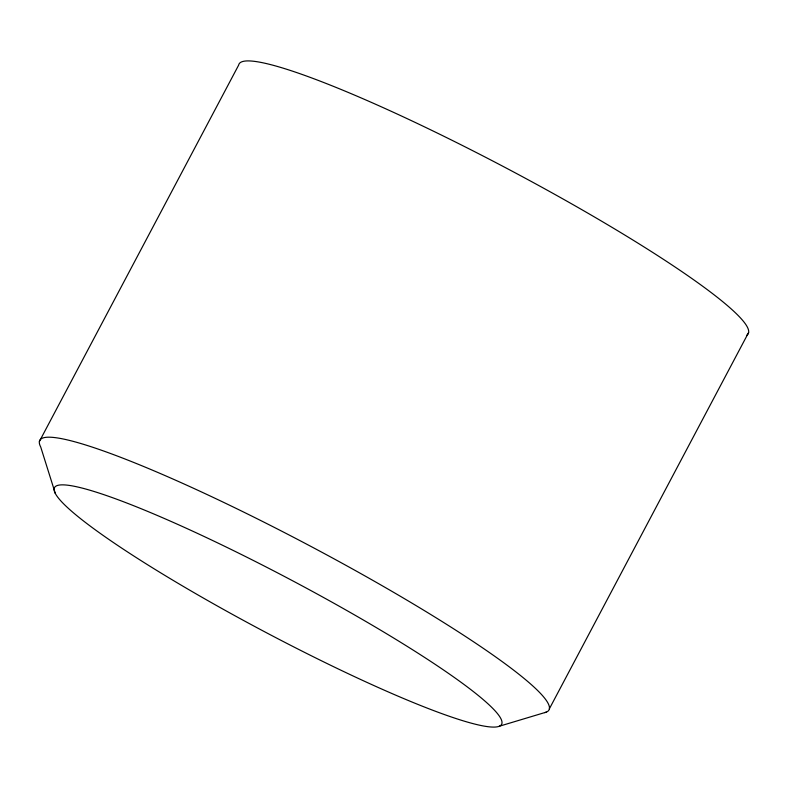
<?xml version="1.0" encoding="UTF-8"?>
<svg xmlns="http://www.w3.org/2000/svg" width="788" height="788" viewBox="0 0 788 788"><rect width="100%" height="100%" fill="white"/><g stroke="black" fill="none" stroke-linecap="round" stroke-linejoin="round"><path stroke-width="1.18" d="M39.4 441.428L238.636 65.148A288.083 33.116 27.9 0 1 512.722 171.498A288.083 33.116 27.9 0 1 746.729 335.235M549.364 708.826L748.6 332.546M499.267 726.25A252.948 29.077 27.9 0 0 197.729 533.506A252.948 29.077 27.9 0 0 137.161 558.16A252.948 29.077 27.9 0 0 499.267 726.25L546.33 712.116M55.327 493.475L40.72 447.003A288.083 33.116 27.9 0 1 305.744 543.681A288.083 33.116 27.9 0 1 544.666 712.628"/></g></svg>
